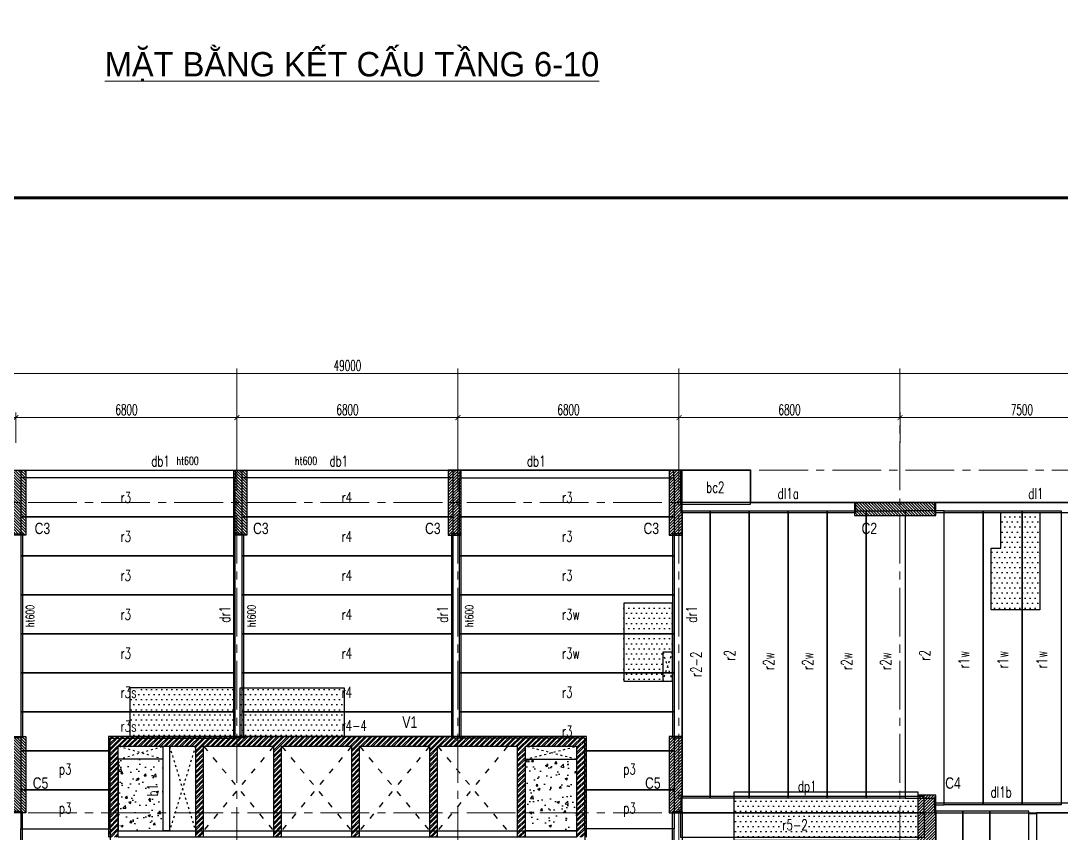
# Model space of a CAD drawing. Header units: inches. Extents: x 702521 to 902657, y -347283 to -213533.
# Drawn here: x 745979 to 777989, y -322238 to -297235 of the extents above; entities that cross this region are included whole.
import ezdxf

# ---------------------------------------------------------------- set-up
doc = ezdxf.new("R2010")
doc.units = ezdxf.units.IN
doc.header["$LTSCALE"] = 5
doc.header["$MEASUREMENT"] = 0
for name, pattern in [('ACAD_ISO03W100', [30, 12, -18]), ('CENTER', [2, 1.25, -0.25, 0.25, -0.25]), ('CENTER2', [1.125, 0.75, -0.125, 0.125, -0.125])]:
    doc.linetypes.add(name, pattern=pattern)
doc.layers.get('Defpoints').update_dxf_attribs({"color": 121})
for name, color, linetype, lineweight in [('00-Axes', 9, 'CENTER', 15), ('00-Text', 4, 'Continuous', 20), ('00-XM.Axes', 8, 'CENTER', 15), ('00-XM.Dim', 8, 'Continuous', 15), ('01-Columns', 2, 'Continuous', 25), ('01-Columns-Text', 7, 'Continuous', 20), ('02-Beams', 94, 'Continuous', 25), ('02-Beams-Text', 7, 'Continuous', 20), ('03-Precast', 6, 'Continuous', 25), ('03-Slabs', 5, 'Continuous', 25), ('03-Slabs-Text', 7, 'Continuous', 20)]:
    doc.layers.add(name, color=color, linetype=linetype, lineweight=lineweight)
doc.layers.add('00-Htong', color=9, linetype='Continuous', lineweight=20, plot=False)
doc.styles.add('VNAVANTH', font='VHAVAN.TTF')
doc.styles.add('vnsimli 0.7', font='vnsimli.shx', dxfattribs={"width": 0.6})
doc.dimstyles.new('XMT 1-1-150', dxfattribs={"dimscale": 150, "dimtxt": 2.2, "dimasz": 1, "dimexe": 1, "dimexo": 0, "dimgap": 0.5, "dimtad": 1, "dimdec": 0, "dimzin": 0, "dimdsep": 46, "dimtxsty": 'vnsimli 0.7', "dimblk": 'ARCHTICK', "dimcen": 1.5, "dimdle": 1, "dimclrd": 8, "dimclre": 8, "dimclrt": 115, "dimadec": 0, "dimazin": 0, "dimtfac": 1, "dimtdec": 0, "dimtofl": 0, "dimtmove": 0, "dimatfit": 3, "dimfxl": 0.18, "dimtolj": 1, "dimtzin": 0, "dimarcsym": 0})
pattern_1 = [(50, (-3e-10, -89100), (717.2602, -62.75213), [75, -825]), (355, (-3e-10, -89100), (-138.7513, 752.1921), [60, -660]), (100.4514, (59.8, -89105.2), (578.5094, 689.43954), [63.7402, -701.1421]), (46.1842, (-3e-10, -88900), (1067.241, -165.519), [112.5, -1237.5]), (96.6356, (88.9, -88913.8), (934.6627, 974.1179), [95.6103, -1051.713]), (351.1842, (-3e-10, -88900), (934.662, 974.1186), [90, -990]), (21, (100, -88950), (596.90705, -402.6189), [75, -825]), (326, (100, -88950), (243.3153, 725.15005), [60, -660]), (71.4514, (149.74, -88983.55), (840.2226, 322.5305), [63.7402, -701.1421]), (37.5, (-3e-10, -89100), (12.159855, 332.89385), [0, -652, 0, -670, 0, -662.5]), (7.5, (-3e-10, -89100), (263.06954, 394.41171), [0, -382, 0, -637, 0, -252.5]), (327.5, (-223, -89100), (533.82244, -22.55487), [0, -250, 0, -780, 0, -1035]), (317.5, (-323, -89100), (583.18617, 100.10498), [0, -325, 0, -518, 0, -735])]

# ---------------------------------------------------------------- blocks, each defined once
blk = doc.blocks.new('_ArchTick')
at = {"color": 0, "linetype": 'ByBlock', "const_width": 0.15}
blk.add_lwpolyline([(-0.5, -0.5), (0.5, 0.5)], dxfattribs=at)
blk = doc.blocks.new('*D125')
at = {"layer": '00-XM.Dim', "color": 8, "lineweight": -2, "ltscale": 2, "transparency": 16777216}
for p, q in [((745679, -309445), (752779, -309445)), ((745829, -310226), (745829, -309295)), ((752629, -310226), (752629, -309295))]:
    blk.add_line(p, q, dxfattribs=at)
at = {"layer": 'Defpoints', "color": 0, "ltscale": 2, "transparency": 16777216}
for p in [(752629, -309445), (745829, -310226), (752629, -310226)]:
    blk.add_point(p, dxfattribs=at)
at = {"layer": '00-XM.Dim', "color": 8, "lineweight": -2, "ltscale": 2, "transparency": 16777216, "xscale": 150, "yscale": 150, "zscale": 150, "rotation": 180}
blk.add_blockref('_ArchTick', (745829, -309445), dxfattribs=at)
at = {"layer": '00-XM.Dim', "color": 8, "lineweight": -2, "ltscale": 2, "transparency": 16777216, "xscale": 150, "yscale": 150, "zscale": 150}
blk.add_blockref('_ArchTick', (752629, -309445), dxfattribs=at)
at = {"layer": '00-XM.Dim', "color": 115, "ltscale": 2, "transparency": 16777216, "insert": (749229, -309205), "char_height": 330, "attachment_point": 5, "style": 'vnsimli 0.7'}
blk.add_mtext('\\A1;6800', dxfattribs=at)
blk = doc.blocks.new('*D126')
at = {"layer": '00-XM.Dim', "color": 8, "lineweight": -2, "ltscale": 2, "transparency": 16777216}
for p, q in [((752479, -309445), (759579, -309445)), ((752629, -310226), (752629, -309295)), ((759429, -310226), (759429, -309295))]:
    blk.add_line(p, q, dxfattribs=at)
at = {"layer": 'Defpoints', "color": 0, "ltscale": 2, "transparency": 16777216}
for p in [(759429, -309445), (752629, -310226), (759429, -310226)]:
    blk.add_point(p, dxfattribs=at)
at = {"layer": '00-XM.Dim', "color": 8, "lineweight": -2, "ltscale": 2, "transparency": 16777216, "xscale": 150, "yscale": 150, "zscale": 150, "rotation": 180}
blk.add_blockref('_ArchTick', (752629, -309445), dxfattribs=at)
at = {"layer": '00-XM.Dim', "color": 8, "lineweight": -2, "ltscale": 2, "transparency": 16777216, "xscale": 150, "yscale": 150, "zscale": 150}
blk.add_blockref('_ArchTick', (759429, -309445), dxfattribs=at)
at = {"layer": '00-XM.Dim', "color": 115, "ltscale": 2, "transparency": 16777216, "insert": (756029, -309205), "char_height": 330, "attachment_point": 5, "style": 'vnsimli 0.7'}
blk.add_mtext('\\A1;6800', dxfattribs=at)
blk = doc.blocks.new('*D127')
at = {"layer": '00-XM.Dim', "color": 8, "lineweight": -2, "ltscale": 2, "transparency": 16777216}
for p, q in [((759279, -309445), (766379, -309445)), ((759429, -310226), (759429, -309295)), ((766229, -310226), (766229, -309295))]:
    blk.add_line(p, q, dxfattribs=at)
at = {"layer": 'Defpoints', "color": 0, "ltscale": 2, "transparency": 16777216}
for p in [(766229, -309445), (759429, -310226), (766229, -310226)]:
    blk.add_point(p, dxfattribs=at)
at = {"layer": '00-XM.Dim', "color": 8, "lineweight": -2, "ltscale": 2, "transparency": 16777216, "xscale": 150, "yscale": 150, "zscale": 150, "rotation": 180}
blk.add_blockref('_ArchTick', (759429, -309445), dxfattribs=at)
at = {"layer": '00-XM.Dim', "color": 8, "lineweight": -2, "ltscale": 2, "transparency": 16777216, "xscale": 150, "yscale": 150, "zscale": 150}
blk.add_blockref('_ArchTick', (766229, -309445), dxfattribs=at)
at = {"layer": '00-XM.Dim', "color": 115, "ltscale": 2, "transparency": 16777216, "insert": (762829, -309205), "char_height": 330, "attachment_point": 5, "style": 'vnsimli 0.7'}
blk.add_mtext('\\A1;6800', dxfattribs=at)
blk = doc.blocks.new('*D128')
at = {"layer": '00-XM.Dim', "color": 8, "lineweight": -2, "ltscale": 2, "transparency": 16777216}
for p, q in [((766079, -309445), (773179, -309445)), ((766229, -310226), (766229, -309295)), ((773029, -310226), (773029, -309295))]:
    blk.add_line(p, q, dxfattribs=at)
at = {"layer": 'Defpoints', "color": 0, "ltscale": 2, "transparency": 16777216}
for p in [(773029, -309445), (766229, -310226), (773029, -310226)]:
    blk.add_point(p, dxfattribs=at)
at = {"layer": '00-XM.Dim', "color": 8, "lineweight": -2, "ltscale": 2, "transparency": 16777216, "xscale": 150, "yscale": 150, "zscale": 150, "rotation": 180}
blk.add_blockref('_ArchTick', (766229, -309445), dxfattribs=at)
at = {"layer": '00-XM.Dim', "color": 8, "lineweight": -2, "ltscale": 2, "transparency": 16777216, "xscale": 150, "yscale": 150, "zscale": 150}
blk.add_blockref('_ArchTick', (773029, -309445), dxfattribs=at)
at = {"layer": '00-XM.Dim', "color": 115, "ltscale": 2, "transparency": 16777216, "insert": (769629, -309205), "char_height": 330, "attachment_point": 5, "style": 'vnsimli 0.7'}
blk.add_mtext('\\A1;6800', dxfattribs=at)
blk = doc.blocks.new('*D129')
at = {"layer": '00-XM.Dim', "color": 8, "lineweight": -2, "ltscale": 2, "transparency": 16777216}
for p, q in [((772879, -309445), (780679, -309445)), ((773029, -310226), (773029, -309295)), ((780529, -310061), (780529, -309295))]:
    blk.add_line(p, q, dxfattribs=at)
at = {"layer": 'Defpoints', "color": 0, "ltscale": 2, "transparency": 16777216}
for p in [(780529, -309445), (780529, -310061), (773029, -310226)]:
    blk.add_point(p, dxfattribs=at)
at = {"layer": '00-XM.Dim', "color": 8, "lineweight": -2, "ltscale": 2, "transparency": 16777216, "xscale": 150, "yscale": 150, "zscale": 150, "rotation": 180}
blk.add_blockref('_ArchTick', (773029, -309445), dxfattribs=at)
at = {"layer": '00-XM.Dim', "color": 8, "lineweight": -2, "ltscale": 2, "transparency": 16777216, "xscale": 150, "yscale": 150, "zscale": 150}
blk.add_blockref('_ArchTick', (780529, -309445), dxfattribs=at)
at = {"layer": '00-XM.Dim', "color": 115, "ltscale": 2, "transparency": 16777216, "insert": (776779, -309205), "char_height": 330, "attachment_point": 5, "style": 'vnsimli 0.7'}
blk.add_mtext('\\A1;7500', dxfattribs=at)
blk = doc.blocks.new('*D130')
at = {"layer": '00-XM.Dim', "color": 8, "lineweight": -2, "ltscale": 2, "transparency": 16777216}
for p, q in [((731529, -309057), (731529, -307935)), ((780529, -309057), (780529, -307935)), ((731379, -308085), (780679, -308085))]:
    blk.add_line(p, q, dxfattribs=at)
at = {"layer": 'Defpoints', "color": 0, "ltscale": 2, "transparency": 16777216}
for p in [(780529, -308085), (731529, -309057), (780529, -309057)]:
    blk.add_point(p, dxfattribs=at)
at = {"layer": '00-XM.Dim', "color": 8, "lineweight": -2, "ltscale": 2, "transparency": 16777216, "xscale": 150, "yscale": 150, "zscale": 150, "rotation": 180}
blk.add_blockref('_ArchTick', (731529, -308085), dxfattribs=at)
at = {"layer": '00-XM.Dim', "color": 8, "lineweight": -2, "ltscale": 2, "transparency": 16777216, "xscale": 150, "yscale": 150, "zscale": 150}
blk.add_blockref('_ArchTick', (780529, -308085), dxfattribs=at)
at = {"layer": '00-XM.Dim', "color": 115, "ltscale": 2, "transparency": 16777216, "insert": (756029, -307845), "char_height": 330, "attachment_point": 5, "style": 'vnsimli 0.7'}
blk.add_mtext('\\A1;49000', dxfattribs=at)
blk = doc.blocks.new('v3a')
at = {"layer": '01-Columns'}
h = blk.add_hatch(dxfattribs=at)
h.set_pattern_fill('ANSI31', color=252, scale=500, style=0)
h.set_pattern_definition([(45, (-6000, -14700), (-44.19417, 44.19417), [])])
h.paths.add_polyline_path([(400, 0), (400, 2000), (0, 2000), (0, 0)])
blk.add_lwpolyline([(400, 0), (400, 2000), (0, 2000), (0, 0)], close=True, dxfattribs=at)
blk = doc.blocks.new('v5a')
at = {"layer": '01-Columns'}
h = blk.add_hatch(dxfattribs=at)
h.set_pattern_fill('ANSI31', color=252, scale=500, style=0)
h.set_pattern_definition([(45, (-6000, -16700), (-44.19417, 44.19417), [])])
h.paths.add_polyline_path([(400, -2350), (400, 0), (0, 0), (0, -2350)])
blk.add_lwpolyline([(400, -2350), (400, 0), (0, 0), (0, -2350)], close=True, dxfattribs=at)
blk = doc.blocks.new('v2a')
at = {"layer": '01-Columns'}
h = blk.add_hatch(dxfattribs=at)
h.set_pattern_fill('ANSI31', color=252, scale=500, angle=-90, style=0)
h.set_pattern_definition([(315, (-14700, 6300), (44.19417, 44.19417), [])])
h.paths.add_polyline_path([(0, 0), (2500, 0), (2500, 400), (0, 400)])
blk.add_lwpolyline([(0, 0), (2500, 0), (2500, 400), (0, 400)], close=True, dxfattribs=at)
blk = doc.blocks.new('v4a')
at = {"layer": '01-Columns'}
h = blk.add_hatch(dxfattribs=at)
h.set_pattern_fill('ANSI31', color=252, scale=500, angle=180, style=0)
h.set_pattern_definition([(225, (6400, 16300), (44.19417, -44.19417), [])])
h.paths.add_polyline_path([(0, 1600), (0, 0), (550, 0), (550, 1600)])
blk.add_lwpolyline([(0, 1600), (0, 0), (550, 0), (550, 1600)], close=True, dxfattribs=at)
blk = doc.blocks.new('MB 2-5')
at = {"layer": '01-Columns', "ltscale": 2}
h = blk.add_hatch(dxfattribs=at)
h.set_pattern_fill('ANSI32', color=252, scale=300)
h.set_pattern_definition([(45, (-731528.65, 290513.07), (-79.549513, 79.549513), []), (45, (-731475.62, 290513.07), (-79.549513, 79.549513), [])])
h.paths.add_polyline_path([(19825, 15500), (19825, 12700), (20075, 12700), (20075, 15500), (22225, 15500), (22225, 12700), (22475, 12700), (22475, 15500), (24625, 15500), (24625, 12700), (24875, 12700), (24875, 15500), (27025, 15500), (27025, 12700), (27275, 12700), (27275, 15500), (29725, 15500), (29725, 12700), (29975, 12700), (29975, 15500), (31550, 15500), (31550, 12700), (31850, 12700), (31850, 15800), (17150, 15800), (17150, 12700), (17450, 12700), (17450, 15500)])
at = {"layer": '00-Axes', "linetype": 'CENTER2', "ltscale": 400}
for p, q in [((21100, 27128.2), (21100, -4307)), ((27900, 27128.2), (27900, -4307)), ((34700, 27128.2), (34700, -4307)), ((41500, 27128.2), (41500, -4307)), ((52171.2, 24000), (-3270.6, 24000)), ((52171.2, 23000), (-3270.6, 23000)), ((52171.2, 13450), (-3270.6, 13450))]:
    blk.add_line(p, q, dxfattribs=at)
at = {"layer": '01-Columns', "color": 37}
for points in [[(20075, 12700), (20075, 15500), (22225, 15500), (22225, 12700)], [(22475, 12700), (22475, 15500), (24625, 15500), (24625, 12700)], [(24875, 12700), (24875, 15500), (27025, 15500), (27025, 12700)], [(27275, 12700), (27275, 15500), (29725, 15500), (29725, 12700)], [(29975, 12700), (29975, 15500), (31550, 15500), (31550, 12700)], [(31850, 12700), (31850, 15800), (17150, 15800), (17150, 12700)], [(17450, 12700), (17450, 15500), (19825, 15500), (19825, 12700)]]:
    blk.add_lwpolyline(points, dxfattribs=at)
at = {"layer": '01-Columns', "xscale": -1, "rotation": 180}
for name, p in [('v3a', (14200, 24000)), ('v3a', (21000, 24000)), ('v5a', (14200, 13450))]:
    blk.add_blockref(name, p, dxfattribs=at)
at = {"layer": '01-Columns', "rotation": 180}
for name, p in [('v3a', (28000, 24000)), ('v3a', (34800, 24000)), ('v2a', (42600, 23000)), ('v5a', (34800, 13450)), ('v4a', (42600, 14000))]:
    blk.add_blockref(name, p, dxfattribs=at)
at = {"layer": '00-XM.Dim', "ltscale": 2}
for base, p1, p2, picture, middle in [((49000, 26978.2), (0, 26006.1), (49000, 26006.1), '*D130', (24500, 27218.2)), ((21100, 25618.4), (14300, 24837.2), (21100, 24837.2), '*D125', (17700, 25858.4)), ((27900, 25618.4), (21100, 24837.2), (27900, 24837.2), '*D126', (24500, 25858.4)), ((34700, 25618.4), (27900, 24837.2), (34700, 24837.2), '*D127', (31300, 25858.4)), ((41500, 25618.4), (34700, 24837.2), (41500, 24837.2), '*D128', (38100, 25858.4)), ((49000, 25618.4), (41500, 24837.2), (49000, 25001.9), '*D129', (45250, 25858.4))]:
    dim = blk.add_linear_dim(base=base, p1=p1, p2=p2, dimstyle='XMT 1-1-150', dxfattribs=at)
    dim.commit()
    dim.dimension.update_dxf_attribs({"geometry": picture, "text_midpoint": middle, "insert": (-731528.6, 335063.1)})

msp = doc.modelspace()

# ---------------------------------------------------------------- hatches: boundary and pattern name
at = {"layer": '03-Slabs'}
h = msp.add_hatch(dxfattribs=at)
h.set_pattern_fill('DOTS', color=252, scale=2500, style=0)
h.paths.add_polyline_path([(777329, -315363), (775829, -315363), (775829, -313463), (776129, -313463), (776129, -312363), (777329, -312363)])
h = msp.add_hatch(dxfattribs=at)
h.set_pattern_fill('DOTS', color=252, scale=2500, style=0)
h.paths.add_polyline_path([(765729, -316663), (766029, -316663), (766029, -315163), (764529, -315163), (764529, -317563), (765729, -317563)])
h = msp.add_hatch(dxfattribs=at)
h.set_pattern_fill('DOTS', color=252, scale=2500, style=0)
h.paths.add_polyline_path([(752529, -317763), (749329, -317763), (749329, -319263), (752529, -319263)])
h = msp.add_hatch(dxfattribs=at)
h.set_pattern_fill('DOTS', color=252, scale=2500, style=0)
h.paths.add_polyline_path([(752729, -317763), (755929, -317763), (755929, -319263), (752729, -319263)])
at = {"layer": '03-Slabs', "ltscale": 2}
h = msp.add_hatch(dxfattribs=at)
h.set_pattern_fill('AR-CONC', color=252, scale=100, style=0)
h.set_pattern_definition(pattern_1)
h.paths.add_polyline_path([(750354, -319963), (748979, -319963), (748979, -321613), (750354, -321613)])
h.paths.add_polyline_path([(750354, -321613), (748979, -321613), (748979, -322163), (750354, -322163)])
h = msp.add_hatch(dxfattribs=at)
h.set_pattern_fill('AR-CONC', color=252, scale=100, style=0)
h.set_pattern_definition(pattern_1)
h.paths.add_polyline_path([(763079, -319963), (761504, -319963), (761504, -321613), (763079, -321613)])
h.paths.add_polyline_path([(763079, -321613), (761504, -321613), (761504, -322163), (763079, -322163)])
at = {"layer": '03-Slabs'}
h = msp.add_hatch(dxfattribs=at)
h.set_pattern_fill('DOTS', color=252, scale=2500, style=0)
h.paths.add_polyline_path([(773579, -322463), (767929, -322463), (767929, -320963), (773579, -320963)])

# ---------------------------------------------------------------- linework, layer by layer
at = {"ltscale": 2, "const_width": 100}
for points in [[(724030, -258133), (787030, -258133), (787030, -302683), (724030, -302683)], [(724030, -302683), (787030, -302683), (787030, -347233), (724030, -347233)]]:
    msp.add_lwpolyline(points, close=True, dxfattribs=at)
at = {"layer": '02-Beams'}
for points in [[(752569, -311063), (752569, -311303), (745989, -311303), (745989, -311063)], [(759269, -311063), (759269, -311303), (752789, -311303), (752789, -311063)], [(759489, -311063), (759489, -311303), (766069, -311303), (766069, -311063)], [(766289, -312063), (766289, -312363), (771669, -312363), (771669, -312063)], [(774089, -312063), (774089, -312363), (780369, -312363), (780369, -312063)], [(746029, -319303), (745729, -319303), (745729, -313023), (746029, -313023)], [(752829, -319303), (752529, -319303), (752529, -313023), (752829, -313023)], [(759229, -319303), (759529, -319303), (759529, -313023), (759229, -313023)], [(759229, -319303), (759529, -319303), (759529, -313023), (759229, -313023)], [(766029, -319303), (766329, -319303), (766329, -313023), (766029, -313023)], [(750354, -319563), (750554, -319563), (750554, -322163), (750354, -322163)], [(766289, -321113), (766289, -321613), (773769, -321613), (773769, -321113)], [(746029, -321573), (745729, -321573), (745729, -325553), (746029, -325553)], [(766029, -321573), (766329, -321573), (766329, -325553), (766029, -325553)], [(776989, -321633), (777229, -321633), (777229, -325493), (776989, -325493)], [(748979, -322163), (763079, -322163), (763079, -322363), (748979, -322363)]]:
    msp.add_lwpolyline(points, close=True, dxfattribs=at)
at = {"layer": '02-Beams', "elevation": 0}
msp.add_lwpolyline([(774089, -321313), (774089, -321613), (779169, -321613), (779169, -321313)], close=True, dxfattribs=at)
at = {"layer": '03-Precast', "ltscale": 2}
for points in [[(768426, -311063), (766279, -311063), (766279, -312113), (768426, -312113)], [(774079, -321363), (774387, -321363), (774387, -312313), (773191, -312313), (773191, -321163), (774079, -321163)]]:
    msp.add_lwpolyline(points, close=True, dxfattribs=at)
at = {"layer": '03-Precast'}
for points in [[(752579, -312501), (752579, -311305), (745979, -311305), (745979, -312501), (752579, -312501)], [(759279, -312501), (759279, -311305), (752779, -311305), (752779, -312501), (759279, -312501)], [(759479, -312501), (759479, -311305), (766079, -311305), (766079, -312501), (759479, -312501)], [(767187, -321163), (766341, -321163), (766341, -312313), (767187, -312313), (767187, -321163)], [(768387, -321163), (767191, -321163), (767191, -312313), (768387, -312313), (768387, -321163)], [(769587, -321163), (768391, -321163), (768391, -312313), (769587, -312313), (769587, -321163)], [(770787, -321163), (769591, -321163), (769591, -312313), (770787, -312313), (770787, -321163)], [(771987, -321163), (770791, -321163), (770791, -312313), (771987, -312313), (771987, -321163)], [(773187, -321163), (771991, -321163), (771991, -312313), (773187, -312313), (773187, -321163)], [(775587, -321363), (774391, -321363), (774391, -312313), (775587, -312313), (775587, -321363)], [(776787, -321363), (775591, -321363), (775591, -312313), (776787, -312313), (776787, -321363)], [(777987, -321363), (776791, -321363), (776791, -312313), (777987, -312313), (777987, -321363)], [(752579, -313701), (752579, -312505), (745979, -312505), (745979, -313701), (752579, -313701)], [(759279, -313701), (759279, -312505), (752779, -312505), (752779, -313701), (759279, -313701)], [(759479, -313701), (759479, -312505), (766079, -312505), (766079, -313701), (759479, -313701)], [(752579, -314901), (752579, -313705), (745979, -313705), (745979, -314901), (752579, -314901)], [(759279, -314901), (759279, -313705), (752779, -313705), (752779, -314901), (759279, -314901)], [(759479, -314901), (759479, -313705), (766079, -313705), (766079, -314901), (759479, -314901)], [(752579, -316101), (752579, -314905), (745979, -314905), (745979, -316101), (752579, -316101)], [(759279, -316101), (759279, -314905), (752779, -314905), (752779, -316101), (759279, -316101)], [(759479, -316101), (759479, -314905), (766079, -314905), (766079, -316101), (759479, -316101)], [(752579, -317301), (752579, -316105), (745979, -316105), (745979, -317301), (752579, -317301)], [(759279, -317301), (759279, -316105), (752779, -316105), (752779, -317301), (759279, -317301)], [(759479, -317301), (759479, -316105), (766079, -316105), (766079, -317301), (759479, -317301)], [(752579, -318501), (752579, -317305), (745979, -317305), (745979, -318501), (752579, -318501)], [(759279, -318501), (759279, -317305), (752779, -317305), (752779, -318501), (759279, -318501)], [(759479, -318501), (759479, -317305), (766079, -317305), (766079, -318501), (759479, -318501)], [(759279, -319261), (759279, -318505), (752779, -318505), (752779, -319261), (759279, -319261)], [(748729, -320901), (748729, -319705), (745979, -319705), (745979, -320901), (748729, -320901)], [(763329, -320901), (763329, -319705), (766079, -319705), (766079, -320901), (763329, -320901)], [(748729, -322101), (748729, -320905), (745979, -320905), (745979, -322101), (748729, -322101)], [(763329, -322101), (763329, -320905), (766079, -320905), (766079, -322101), (763329, -322101)], [(766279, -321615), (766279, -322361), (773779, -322361), (773779, -321615), (766279, -321615)], [(774959, -321563), (774133, -321563), (774133, -325563), (774959, -325563), (774959, -321563)], [(775789, -321563), (774963, -321563), (774963, -325563), (775789, -325563), (775789, -321563)], [(776989, -321563), (775793, -321563), (775793, -325563), (776989, -325563), (776989, -321563)], [(748729, -322105), (748729, -323301), (745979, -323301), (745979, -322105), (748729, -322105)], [(763329, -322105), (763329, -323301), (766079, -323301), (766079, -322105), (763329, -322105)]]:
    msp.add_lwpolyline(points, dxfattribs=at)
at = {"layer": '03-Precast', "color": 252}
msp.add_lwpolyline([(777329, -315363), (775829, -315363), (775829, -313463), (776129, -313463), (776129, -312363), (777329, -312363), (777329, -315363)], dxfattribs=at)
for points in [[(764529, -317563), (766029, -317563), (766029, -315163), (764529, -315163)], [(765729, -317563), (766029, -317563), (766029, -316663), (765729, -316663)], [(752529, -317763), (749329, -317763), (749329, -319263), (752529, -319263)], [(752729, -317763), (755929, -317763), (755929, -319263), (752729, -319263)], [(773579, -322463), (767929, -322463), (767929, -320963), (773579, -320963)]]:
    msp.add_lwpolyline(points, close=True, dxfattribs=at)
at = {"layer": '03-Precast', "color": 252, "linetype": 'ACAD_ISO03W100'}
for points in [[(765729, -317563), (766029, -316663)], [(750354, -319963), (748979, -319563)], [(748979, -319963), (750354, -319563)], [(750554, -319563), (751354, -322163)], [(751354, -319563), (750554, -322163)], [(761504, -319963), (763079, -319563)], [(763079, -319963), (761504, -319563)]]:
    msp.add_lwpolyline(points, dxfattribs=at)
at = {"layer": '03-Precast', "ltscale": 2}
for points in [[(748729, -319701), (748729, -319313), (752579, -319313), (752579, -318505), (745979, -318505), (745979, -319701), (748729, -319701)], [(763329, -319701), (763329, -319313), (759479, -319313), (759479, -318505), (766079, -318505), (766079, -319701), (763329, -319701)]]:
    msp.add_lwpolyline(points, dxfattribs=at)
at = {"layer": '03-Precast', "color": 252, "linetype": 'ACAD_ISO03W100', "ltscale": 3}
for points in [[(751604, -319563), (753754, -322163)], [(753754, -319563), (751604, -322163)], [(754004, -319563), (756154, -322163)], [(756154, -319563), (754004, -322163)], [(756404, -319563), (758554, -322163)], [(758554, -319563), (756404, -322163)], [(758804, -319563), (760954, -322163)], [(760954, -319563), (758804, -322163)]]:
    msp.add_lwpolyline(points, dxfattribs=at)
at = {"layer": '03-Precast', "color": 8}
for points in [[(750354, -319963), (748979, -319963), (748979, -322163), (750354, -322163)], [(761504, -319963), (763079, -319963), (763079, -322163), (761504, -322163)]]:
    msp.add_lwpolyline(points, close=True, dxfattribs=at)
at = {"layer": '03-Slabs', "color": 252, "linetype": 'ACAD_ISO03W100'}
msp.add_line((765729, -316663), (766029, -317563), dxfattribs=at)
at = {"layer": '03-Slabs', "ltscale": 2}
msp.add_lwpolyline([(731429, -335063), (731429, -325513), (734829, -325513), (734829, -325493), (734829, -321613), (731429, -321613), (731429, -312063), (743631, -312063), (743631, -311063), (768426, -311063), (768426, -312063), (780629, -312063), (780629, -321613), (777229, -321613), (777229, -321633), (777229, -325513), (780629, -325513), (780629, -335063), (768426, -335063), (768426, -336063), (743631, -336063), (743631, -335063), (731429, -335063)], dxfattribs=at)

# ---------------------------------------------------------------- block references
at = {"layer": '00-XM.Axes'}
msp.add_blockref('MB 2-5', (731529, -335063), dxfattribs=at)

# ---------------------------------------------------------------- texts
at = {"layer": '00-Htong', "color": 9, "ltscale": 0.015, "style": 'vnsimli 0.7', "width": 0.7}
for p in [(750770, -310902), (754414, -310902)]:
    msp.add_text('ht600', height=250, dxfattribs=at).set_placement(p)
for p in [(746388, -315894), (753200, -315894), (759900, -315894)]:
    msp.add_text('ht600', height=250, rotation=90, dxfattribs=at).set_placement(p)
at = {"layer": '00-Text', "color": 1, "ltscale": 0.015, "style": 'VNAVANTH'}
msp.add_text('%%UmÆt b»ng kÕt cÊu tÇng 6-10', height=750, dxfattribs=at).set_placement((748562, -298946))
at = {"layer": '01-Columns-Text', "color": 2, "ltscale": 0.015, "style": 'VNAVANTH', "width": 0.8}
for s, p in [('C3', (746404, -313032)), ('C3', (753125, -313032)), ('C3', (758416, -313032)), ('C3', (765138, -313032)), ('C2', (771846, -313032)), ('v1', (757717, -318996)), ('C5', (746346, -320870)), ('C5', (765186, -320870)), ('C4', (774419, -320870))]:
    msp.add_text(s, height=350, dxfattribs=at).set_placement(p)
at = {"layer": '02-Beams-Text', "color": 2, "ltscale": 0.015, "style": 'vnsimli 0.7', "width": 0.7}
for s, p in [('db1', (749990, -310951)), ('db1', (755476, -310951)), ('db1', (761550, -310951)), ('dl1a', (769264, -311951)), ('dl1', (776976, -311951)), ('dp1', (769887, -320957)), ('dl1b', (775816, -321135))]:
    msp.add_text(s, height=330, dxfattribs=at).set_placement(p)
for s, p in [('dr1', (752419, -315759)), ('dr1', (759119, -315759)), ('dr1', (766780, -315759)), ('b1', (750196, -321109))]:
    msp.add_text(s, height=330, rotation=90, dxfattribs=at).set_placement(p)
at = {"layer": '03-Slabs-Text', "ltscale": 0.015, "style": 'vnsimli 0.7', "width": 0.7}
for s, p in [('bc2', (767064, -311758)), ('r3', (749045, -312068)), ('r4', (755845, -312068)), ('r3', (762628, -312068)), ('r3', (749045, -313268)), ('r4', (755845, -313268)), ('r3', (762628, -313268)), ('r3', (749045, -314468)), ('r4', (755845, -314468)), ('r3', (762628, -314468)), ('r3', (749045, -315668)), ('r4', (755845, -315668)), ('r3w', (762628, -315668)), ('r3', (749045, -316868)), ('r4', (755845, -316868)), ('r3w', (762628, -316868)), ('r3s', (749045, -318068)), ('r4', (755845, -318068)), ('r3', (762628, -318068)), ('r3s', (749045, -319112)), ('r4-4', (755845, -319092)), ('r3', (762628, -319268)), ('p3', (747155, -320429)), ('p3', (764517, -320429)), ('p3', (747155, -321629)), ('p3', (764517, -321629)), ('r5-2', (769408, -322148))]:
    msp.add_text(s, height=330, dxfattribs=at).set_placement(p)
for s, p in [('r2-2', (766918, -317434)), ('r2', (767954, -316928)), ('r2w', (769154, -317214)), ('r2w', (770354, -317214)), ('r2w', (771554, -317214)), ('r2w', (772754, -317214)), ('r2', (773954, -316928)), ('r1w', (775154, -317170)), ('r1w', (776354, -317170)), ('r1w', (777554, -317170))]:
    msp.add_text(s, height=330, rotation=90, dxfattribs=at).set_placement(p)

doc.saveas('drawing.dxf')
